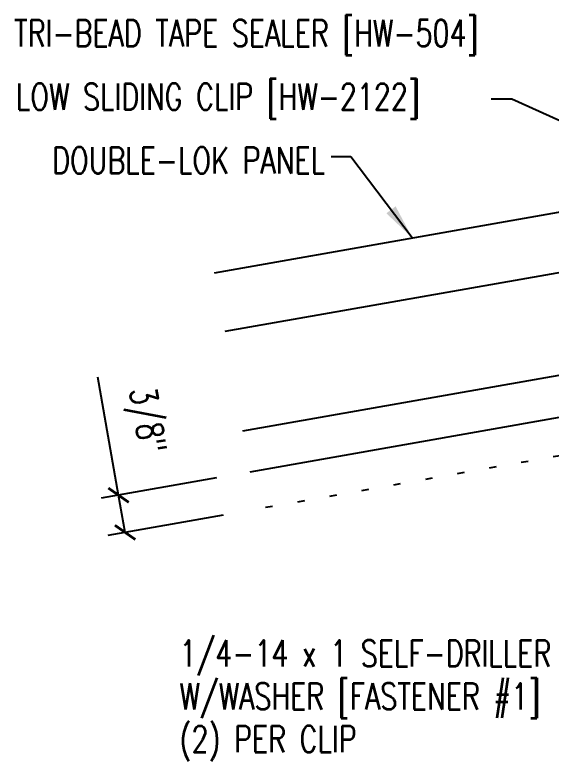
# Model space of a CAD drawing. Extents: x 0.4 to 44.2, y 9.8 to 50.6.
# Drawn here: x 0.42 to 8.02, y 16.22 to 26.8 of the extents above; entities that cross this region are included whole.
import ezdxf
from ezdxf.enums import TextEntityAlignment as Align

# ---------------------------------------------------------------- set-up
doc = ezdxf.new("R2010")
doc.units = 0
doc.header["$LTSCALE"] = 4
doc.header["$MEASUREMENT"] = 0
doc.linetypes.add('ACAD_ISO07W100', pattern=[3, 0, -3])
doc.layers.get('0').update_dxf_attribs({"linetype": 'CONTINUOUS'})
doc.layers.get('DEFPOINTS').update_dxf_attribs({"linetype": 'CONTINUOUS'})
for name, color, linetype in [('DIM', 2, 'CONTINUOUS'), ('PANEL', 11, 'CONTINUOUS'), ('TEXT', 2, 'CONTINUOUS')]:
    doc.layers.add(name, color=color, linetype=linetype)
doc.styles.add('TEXT1', font='ROMANS.shx', dxfattribs={"width": 0.75, "height": 0.375})
doc.dimstyles.new('DETAIL', dxfattribs={"dimscale": 4, "dimtxt": 0.09375, "dimasz": 0.0625, "dimexe": 0.0625, "dimexo": 0.125, "dimgap": 0.0625, "dimtad": 1, "dimdec": 4, "dimzin": 3, "dimdsep": 46, "dimlunit": 4, "dimtxsty": 'TEXT1', "dimblk": 'ARCHTICK', "dimcen": 0.0625, "dimclrd": 7, "dimclre": 7, "dimclrt": 2, "dimadec": 0, "dimazin": 0, "dimtfac": 0.59375, "dimtdec": 4, "dimtmove": 0, "dimatfit": 3, "dimfxl": 0, "dimfrac": 2, "dimtolj": 1, "dimtzin": 3, "dimarcsym": 0})
doc.dimstyles.new('DETAIL$7', dxfattribs={"dimscale": 4, "dimtxt": 0.09375, "dimasz": 0.125, "dimexe": 0.0625, "dimexo": 0.125, "dimgap": 0.0625, "dimtad": 1, "dimdec": 4, "dimzin": 3, "dimdsep": 46, "dimlunit": 4, "dimtxsty": 'TEXT1', "dimblk": 'ARCHTICK', "dimcen": 0.0625, "dimclrd": 7, "dimclre": 7, "dimclrt": 2, "dimadec": 0, "dimazin": 0, "dimtfac": 1, "dimtdec": 4, "dimtmove": 0, "dimatfit": 3, "dimfxl": 0, "dimfrac": 2, "dimtolj": 1, "dimtzin": 3, "dimarcsym": 0})

# ---------------------------------------------------------------- blocks, each defined once
blk = doc.blocks.new('FD-F1')
at = {"layer": 'TEXT', "style": 'TEXT1', "width": 0.75}
for s, p in [('1/4-14 x 1 SELF-DRILLER', (0.0047, -0.0408)), ('W/WASHER [FASTENER #1]', (0.0047, -0.1926))]:
    blk.add_text(s, height=0.09375, dxfattribs=at).set_placement(p)
blk.add_attdef('(QUANTITY)', (0.0047, -0.3444), '', height=0.0938, dxfattribs=at)
blk = doc.blocks.new('_ArchTick')
at = {"color": 0, "linetype": 'ByBlock', "const_width": 0.15}
blk.add_lwpolyline([(-0.5, -0.5), (0.5, 0.5)], dxfattribs=at)
blk = doc.blocks.new('*D23')
at = {"layer": 'DEFPOINTS', "color": 0}
for p in [(3.773, 20.325), (1.892, 19.993), (3.866, 19.798)]:
    blk.add_point(p, dxfattribs=at)
at = {"layer": 'DIM', "color": 7, "lineweight": -2}
for p, q in [((1.892, 19.993), (1.597, 21.668)), ((3.281, 20.238), (1.646, 19.95)), ((1.985, 19.466), (1.892, 19.993)), ((3.374, 19.711), (1.739, 19.423))]:
    blk.add_line(p, q, dxfattribs=at)
at = {"layer": 'DIM', "color": 7, "lineweight": -2, "xscale": 0.25, "yscale": 0.25, "zscale": 0.25}
for p, rotation in [((1.892, 19.993), 100.0000000000008), ((1.985, 19.466), 280.0000000000007)]:
    blk.add_blockref('_ArchTick', p, dxfattribs=dict(at, rotation=rotation))
at = {"layer": 'DIM', "color": 2, "insert": (2.25, 21.047), "char_height": 0.375, "attachment_point": 5, "rotation": 280, "style": 'TEXT1'}
blk.add_mtext('\\A1;3/8"', dxfattribs=at)

msp = doc.modelspace()

# ---------------------------------------------------------------- linework, layer by layer
at = {"layer": 'PANEL'}
for p, q in [((11.07245, 23.66707), (3.39982, 22.31418)), ((10.22484, 22.06149), (3.64883, 20.90196))]:
    msp.add_line(p, q, dxfattribs=at)
for points in [[(3.25291, 23.14732), (17.45056, 25.65075)], [(10.32729, 21.48045), (3.75128, 20.32092)]]:
    msp.add_lwpolyline(points, dxfattribs=at)
at = {"layer": 'TEXT', "linetype": 'ACAD_ISO07W100', "ltscale": 0.03}
msp.add_line((23.1001, 23.18921), (3.86624, 19.79776), dxfattribs=at)

# ---------------------------------------------------------------- block references
at = {"layer": 'TEXT', "xscale": 4, "yscale": 4, "zscale": 4}
msp.add_blockref('FD-F1', (2.73756, 17.72585), dxfattribs=at).add_auto_attribs({'(QUANTITY)': '(2) PER CLIP'})

# ---------------------------------------------------------------- texts
at = {"layer": 'TEXT', "style": 'TEXT1', "width": 0.75}
for s, p in [('TRI-BEAD TAPE SEALER [HW-504]', (0.41095, 26.35711)), ('LOW SLIDING CLIP [HW-2122]', (0.43573, 25.45664))]:
    msp.add_text(s, height=0.375, dxfattribs=at).set_placement(p)
msp.add_text('DOUBLE-LOK PANEL', height=0.375, dxfattribs=at).set_placement((4.81921, 24.55413), align=Align.RIGHT)

# ---------------------------------------------------------------- dimensions: what is measured, and where the dimension line sits
at = {"layer": 'DIM'}
dim = msp.add_aligned_dim(p1=(3.86624, 19.79776), p2=(3.77331, 20.32481), distance=1.91045, text='3/8"', dimstyle='DETAIL', dxfattribs=at)
dim.commit()
dim.dimension.update_dxf_attribs({"geometry": '*D23', "text_midpoint": (2.25007, 21.04672)})

# ---------------------------------------------------------------- leaders
for points in [[(11.01447, 23.99586), (7.4665, 25.61008), (7.17114, 25.61008)], [(6.05544, 23.64149), (5.18565, 24.79011), (4.90669, 24.79011)]]:
    msp.add_leader(points, dimstyle='DETAIL$7', dxfattribs=at)

doc.saveas('drawing.dxf')
